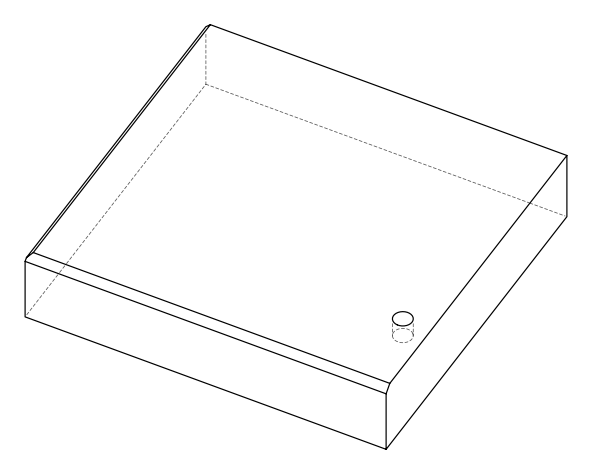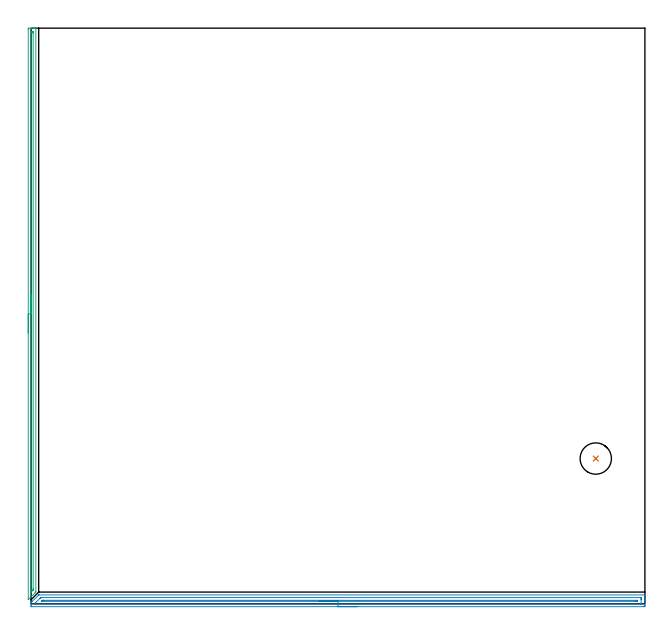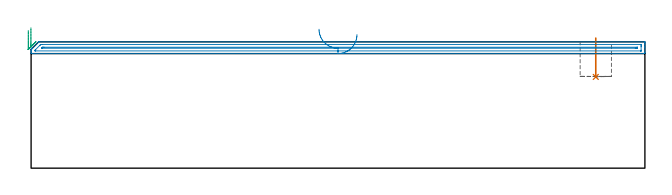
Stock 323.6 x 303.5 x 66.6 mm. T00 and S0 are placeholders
(PLAN: 3 operations, 1 tool changes, 12.9 min)
(1 INDEXABLE_INSERT_DRILL_BLIND_HOLE_FROM_SOLID | STEP1POCKET | NXT0302_004 | 0.08 min | 3910 mm3)
(2 AREA_MILL | FG_CHAMFER_SURFACE | UGT0205_001 | 7.89 min | 6226 mm3)
(3 AREA_MILL_1 | FG_CHAMFER_SURFACE_1 | UGT0205_001 | 4.95 min | 2390 mm3)
(TOOL NXT0302_004 | Index. Insert Drill 16.5mm [880-D1650L20-05] | D16.5 PA176 FL83 Z2)
(TOOL UGT0205_001 | Chamfer Mill 20 x 3 x 45 deg. | D20 FL50 Z2)
(OP 1 INDEXABLE_INSERT_DRILL_BLIND_HOLE_FROM_SOLID)
G17 G21 G94 G90
T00 M6
G54
G17 G0 G90 X297.7 Y76.6 S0 M3
G43 Z76.6 H1
G94 G81 G98 Z48.1 F250. R68.6
G80
M5
M2
(OP 2 AREA_MILL)
G17 G21 G94 G90
T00 M6
G54
G17 G0 G90 X171.8 Y-1.5 S1061 M3
G43 Z76.6 H0
Z70.4
G94 G1 X171.762 Z69.528 F250.
X171.648 Z68.664
X171.459 Z67.812
X171.197 Z66.98
X170.863 Z66.174
X170.46 Z65.4
X169.991 Z64.664
X169.46 Z63.972
X168.871 Z63.329
X168.228 Z62.74
X167.536 Z62.208
X166.8 Z61.74
X166.026 Z61.337
X165.22 Z61.003
X164.388 Z60.741
X163.536 Z60.552
X162.672 Z60.438
X161.8 Z60.4
X0.383
X0.167 Y-1.497 Z60.403
X0.003 Y-1.491 Z60.405
X0. Y-1.374 Z60.523
Y-1.045 Z60.85
Y-0.387 Z61.513
Y0.06 Z61.96
X0.01 Y0.702 Z62.6
X0.023 Y0.718 Z62.617
X0.167 Y0.868 Z62.765
X0.31 Y1.012 Z62.908
X0.635 Y1.335 Z63.235
X3.988 Y4.688 Z66.587
X4.004 Y4.693 Z66.591
X4.185 Y4.7 Z66.6
X323.436 Y4.695 Z66.595
X323.524 Y4.69 Z66.585
X323.59 Y4.681 Z66.572
X323.6 Y4.435 Z66.333
Y4.36 Z66.26
Y4.022 Z65.921
Y3.363 Z65.258
Y2.153 Z64.05
Y1.6 Z63.494
Y-0.769 Z61.128
X323.597 Y-1.045 Z60.851
X323.59 Y-1.491 Z60.405
X323.443 Y-1.495 Z60.402
X322.987 Y-1.5 Z60.4
X161.8
Y-0.086 Z61.814
X2.399 Y-0.085 Z61.815
X2.319 Y-0.084 Z61.816
X2.03 Y-0.079 Z61.821
X2.01 Y0.015 Z61.915
X2.006 Y0.224 Z62.124
X2.087 Y0.325 Z62.225
X2.434 Y0.684 Z62.584
X4.652 Y2.902 Z64.802
X4.794 Y3.044 Z64.944
X4.909 Y3.156 Z65.056
X4.988 Y3.231 Z65.131
X5.033 Y3.272 Z65.172
X5.078 Y3.279 Z65.179
X5.161 Y3.281 Z65.181
X5.971 Y3.285 Z65.185
X6.05 Y3.286 Z65.186
X321.201 Y3.28 Z65.18
X321.286 Y3.279 Z65.179
X321.568 Y3.274 Z65.174
X321.59 Y3.182 Z65.082
X321.597 Y2.973 Z64.873
X321.599 Y2.482 Z64.382
X321.6 Y2.088 Z63.988
X321.598 Y0.326 Z62.226
X321.59 Y-0.069 Z61.831
X321.587 Y-0.08 Z61.82
X321.581 Y-0.082 Z61.818
X321.557 Y-0.084 Z61.816
X321.506 Y-0.085 Z61.815
X321.404 Y-0.086 Z61.814
X161.8
Y1.328 Z63.228
X5.618 Y1.329 Z63.229
X5.569 Y1.33 Z63.23
X5.544 Y1.331 Z63.231
X5.543 Y1.332 Z63.232
X5.555 Y1.347 Z63.247
X5.716 Y1.515 Z63.415
X5.799 Y1.6 Z63.5
X5.885 Y1.685 Z63.585
X5.971 Y1.769 Z63.669
X6.058 Y1.847 Z63.747
X6.091 Y1.865 Z63.765
X6.126 Y1.866 Z63.766
X6.28 Y1.869 Z63.769
X6.589 Y1.871 Z63.771
X6.864
X319.415 Y1.866 Z63.766
X319.505 Y1.864 Z63.764
X319.575 Y1.861 Z63.761
X319.59 Y1.86 Z63.76
X319.593 Y1.834 Z63.734
X319.596 Y1.783 Z63.683
X319.598 Y1.6 Z63.5
X319.596 Y1.421 Z63.321
X319.59 Y1.358 Z63.258
X319.579 Y1.335 Z63.235
X319.552 Y1.334 Z63.234
X319.415 Y1.331 Z63.231
X318.797 Y1.329 Z63.229
X318.522 Y1.328 Z63.228
X161.8
X160.928 Z63.267
X160.063 Z63.38
X159.212 Z63.569
X158.38 Z63.832
X157.574 Z64.165
X156.8 Z64.568
X156.064 Z65.037
X155.372 Z65.568
X154.729 Z66.157
X154.14 Z66.801
X153.608 Z67.493
X153.14 Z68.228
X152.737 Z69.002
X152.403 Z69.808
X152.141 Z70.64
X151.952 Z71.492
X151.838 Z72.357
X151.8 Z73.228
G0 Z76.6
M5
M2
(OP 3 AREA_MILL_1)
G17 G21 G94 G90
T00 M6
G54
G17 G0 G90 X-1.5 Y142.85 S1061 M3
G43 Z76.6 H0
Z72.6
G94 G1 Y142.888 Z71.728 F250.
Y143.002 Z70.864
Y143.191 Z70.012
Y143.453 Z69.18
Y143.787 Z68.374
Y144.19 Z67.6
Y144.658 Z66.864
Y145.19 Z66.172
Y145.779 Z65.529
Y146.422 Z64.94
Y147.114 Z64.408
Y147.85 Z63.94
Y148.624 Z63.537
Y149.43 Z63.203
Y150.262 Z62.941
Y151.113 Z62.752
Y151.978 Z62.638
Y152.85 Z62.6
Y302.886
X-1.498 Y303.156
X-1.493 Y303.49 Z62.602
X-1.236 Y303.5 Z62.859
X0.174 Z64.271
X1.368 Z65.463
X2.02 Z66.119
X2.302 Z66.401
X2.402 Y303.498 Z66.494
X2.497 Y303.49 Z66.588
X2.5 Y303.332 Z66.6
Y6.386
X2.497 Y6.205 Z66.589
X2.43 Y6.129 Z66.527
X2.24 Y5.94 Z66.34
X2.107 Y5.807 Z66.207
X-1.433 Y2.267 Z62.665
X-1.493 Y2.218 Z62.603
X-1.496 Y2.234 Z62.602
X-1.499 Y2.295 Z62.599
X-1.5 Y152.85 Z62.6
X-0.086 Z64.014
X-0.085 Y301.1 Z64.015
X-0.083 Y301.401 Z64.017
X-0.081 Y301.475 Z64.019
X-0.08 Y301.487 Z64.02
X-0.065 Y301.49 Z64.035
X-0.018 Y301.495 Z64.082
X0.112 Y301.499 Z64.212
X0.5 Z64.6
X0.982 Y301.497 Z65.082
X1.065 Y301.49 Z65.165
X1.079 Y301.488 Z65.179
X1.081 Y301.46 Z65.181
X1.084 Y301.392 Z65.184
X1.085 Y301.1 Z65.185
X1.086 Y300.497 Z65.186
Y8.173
X1.084 Y7.572 Z65.184
X1.08 Y7.279 Z65.18
X1.079 Y7.247 Z65.179
X1.054 Y7.215 Z65.154
X0.999 Y7.154 Z65.099
X0.916 Y7.066 Z65.016
X0.236 Y6.386 Z64.336
X-0.046 Y6.109 Z64.054
X-0.075 Y6.085 Z64.025
X-0.079 Y6.086 Z64.021
X-0.082 Y6.092 Z64.018
X-0.085 Y6.386 Z64.015
X-0.086 Y7.279 Z64.014
Y152.85
Y153.722 Z64.052
Y154.586 Z64.166
Y155.438 Z64.355
Y156.27 Z64.617
Y157.076 Z64.951
Y157.85 Z65.354
Y158.586 Z65.823
Y159.278 Z66.354
Y159.921 Z66.943
Y160.51 Z67.586
Y161.041 Z68.278
Y161.51 Z69.014
Y161.913 Z69.788
Y162.247 Z70.594
Y162.509 Z71.426
Y162.698 Z72.278
Y162.812 Z73.143
Y162.85 Z74.014
G0 Z76.6
M5
M2
